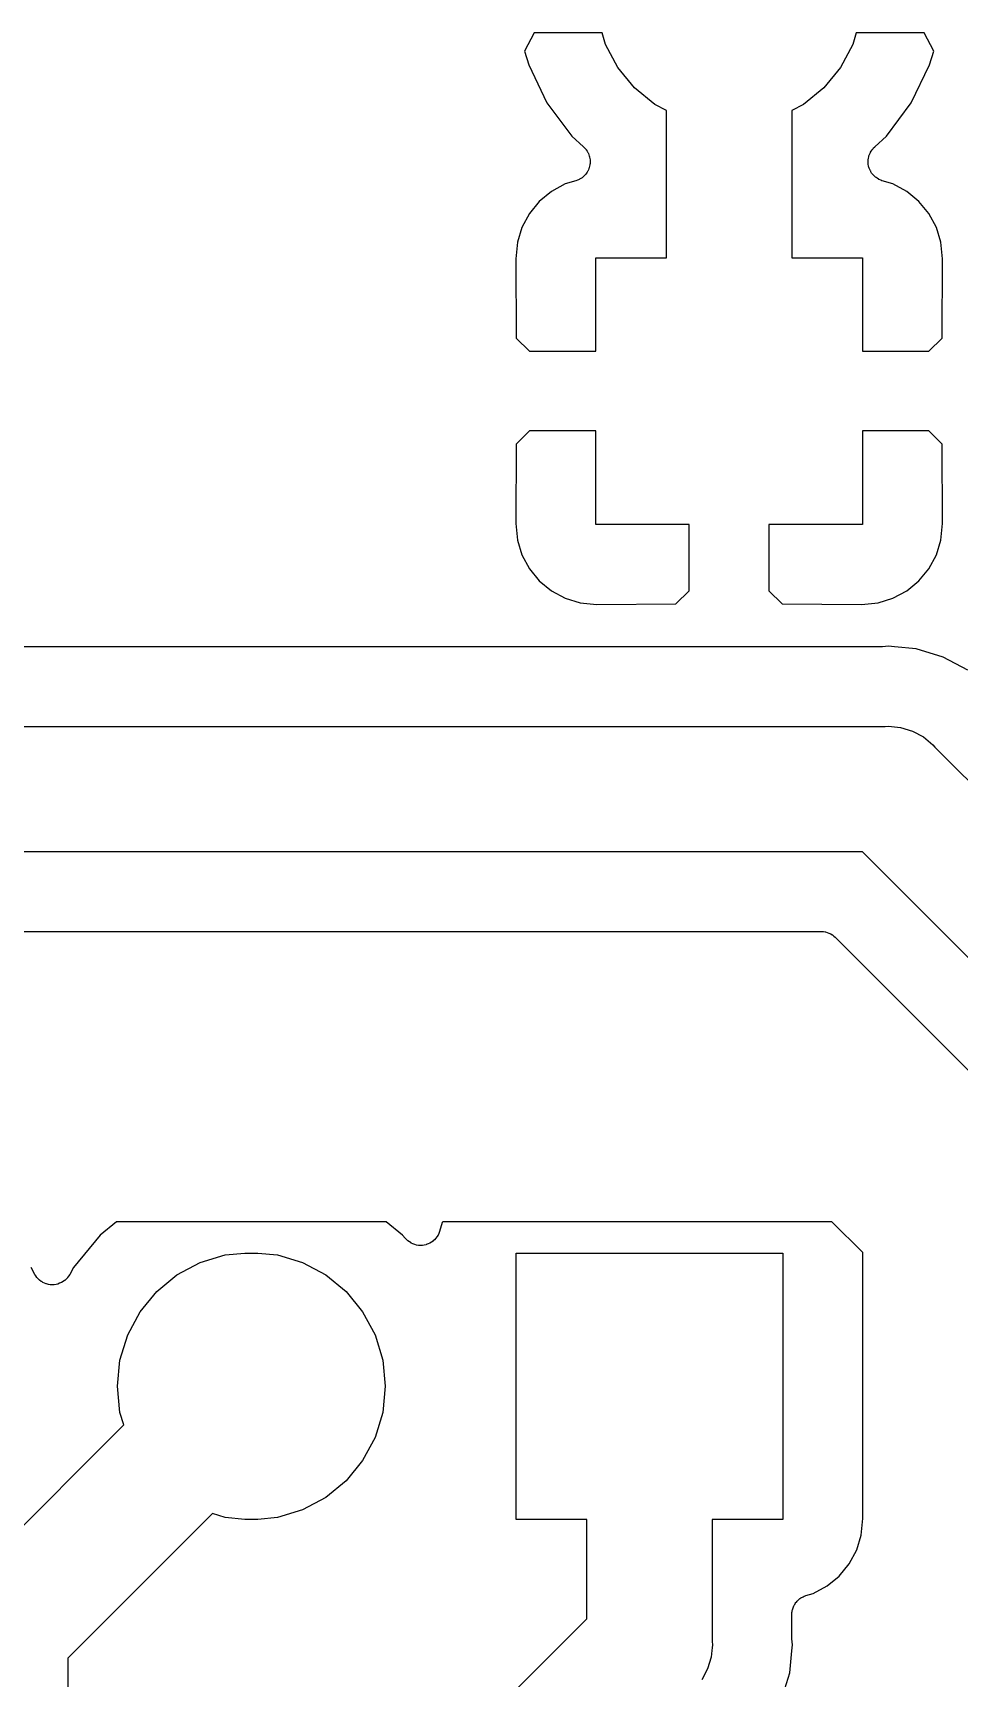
# Model space of a CAD drawing. Extents: x 77 to 164, y -183 to -59.
# Drawn here: x 134.5 to 140.41, y -160.61 to -150.11 of the extents above; entities that cross this region are included whole.
import ezdxf

# ---------------------------------------------------------------- set-up
doc = ezdxf.new("R2010")
doc.units = 0
doc.header["$MEASUREMENT"] = 0
doc.layers.add('BLACK', color=7, linetype='CONTINUOUS')

msp = doc.modelspace()

# ---------------------------------------------------------------- linework, layer by layer
at = {"layer": 'BLACK', "linetype": 'CONTINUOUS'}
for p, q in [((137.694, -150.114), (137.633, -150.23)), ((138.127, -150.114), (137.694, -150.114)), ((138.149, -150.187), (138.127, -150.114)), ((139.749, -150.114), (139.727, -150.187)), ((140.182, -150.114), (139.749, -150.114)), ((140.243, -150.23), (140.182, -150.114)), ((137.633, -150.23), (137.66, -150.318)), ((138.228, -150.335), (138.149, -150.187)), ((139.727, -150.187), (139.648, -150.335)), ((140.216, -150.318), (140.243, -150.23)), ((137.66, -150.318), (137.776, -150.561)), ((138.334, -150.464), (138.228, -150.335)), ((139.648, -150.335), (139.542, -150.464)), ((140.1, -150.561), (140.216, -150.318)), ((138.463, -150.57), (138.334, -150.464)), ((139.542, -150.464), (139.413, -150.57)), ((137.776, -150.561), (137.935, -150.774)), ((138.538, -150.61), (138.463, -150.57)), ((138.538, -151.55), (138.538, -150.61)), ((139.413, -150.57), (139.338, -150.61)), ((139.338, -150.61), (139.338, -151.55)), ((139.941, -150.774), (140.1, -150.561)), ((137.935, -150.774), (138.009, -150.842)), ((138.009, -150.842), (138.011, -150.843)), ((138.011, -150.843), (138.017, -150.85)), ((138.017, -150.85), (138.023, -150.856)), ((138.023, -150.856), (138.025, -150.859)), ((138.025, -150.859), (138.027, -150.861)), ((138.027, -150.861), (138.032, -150.869)), ((139.845, -150.868), (139.85, -150.86)), ((139.85, -150.86), (139.852, -150.858)), ((139.852, -150.858), (139.854, -150.855)), ((139.854, -150.855), (139.86, -150.848)), ((139.86, -150.848), (139.867, -150.842)), ((139.867, -150.842), (139.941, -150.774)), ((138.032, -150.869), (138.037, -150.877)), ((138.037, -150.877), (138.038, -150.88)), ((138.038, -150.88), (138.04, -150.883)), ((138.04, -150.883), (138.043, -150.892)), ((138.043, -150.892), (138.046, -150.9)), ((138.046, -150.9), (138.047, -150.903)), ((138.048, -150.964), (138.046, -150.973)), ((138.047, -150.903), (138.048, -150.906)), ((138.048, -150.906), (138.049, -150.915)), ((138.05, -150.956), (138.048, -150.964)), ((138.049, -150.915), (138.051, -150.924)), ((138.051, -150.949), (138.05, -150.952)), ((138.05, -150.952), (138.05, -150.956)), ((138.051, -150.924), (138.051, -150.928)), ((138.051, -150.928), (138.051, -150.931)), ((138.051, -150.931), (138.051, -150.94)), ((138.051, -150.94), (138.051, -150.949)), ((139.825, -150.923), (139.827, -150.914)), ((139.825, -150.926), (139.825, -150.923)), ((139.825, -150.929), (139.825, -150.926)), ((139.825, -150.938), (139.825, -150.929)), ((139.825, -150.947), (139.825, -150.938)), ((139.826, -150.951), (139.825, -150.947)), ((139.826, -150.954), (139.826, -150.951)), ((139.828, -150.963), (139.826, -150.954)), ((139.827, -150.914), (139.829, -150.905)), ((139.83, -150.972), (139.828, -150.963)), ((139.829, -150.905), (139.83, -150.901)), ((139.83, -150.898), (139.834, -150.89)), ((139.83, -150.901), (139.83, -150.898)), ((139.834, -150.89), (139.837, -150.881)), ((139.837, -150.881), (139.839, -150.878)), ((139.839, -150.878), (139.84, -150.875)), ((139.84, -150.875), (139.845, -150.868)), ((137.961, -151.058), (137.893, -151.078)), ((137.97, -151.054), (137.961, -151.058)), ((137.978, -151.051), (137.97, -151.054)), ((137.981, -151.049), (137.978, -151.051)), ((137.984, -151.048), (137.981, -151.049)), ((137.992, -151.043), (137.984, -151.048)), ((138, -151.038), (137.992, -151.043)), ((138.002, -151.036), (138, -151.038)), ((138.005, -151.034), (138.002, -151.036)), ((138.011, -151.028), (138.005, -151.034)), ((138.018, -151.022), (138.011, -151.028)), ((138.02, -151.019), (138.018, -151.022)), ((138.022, -151.017), (138.02, -151.019)), ((138.028, -151.009), (138.022, -151.017)), ((138.033, -151.002), (138.028, -151.009)), ((138.034, -150.999), (138.033, -151.002)), ((138.036, -150.996), (138.034, -150.999)), ((138.04, -150.988), (138.036, -150.996)), ((138.044, -150.98), (138.04, -150.988)), ((138.045, -150.976), (138.044, -150.98)), ((138.046, -150.973), (138.045, -150.976)), ((139.831, -150.975), (139.83, -150.972)), ((139.832, -150.978), (139.831, -150.975)), ((139.835, -150.986), (139.832, -150.978)), ((139.839, -150.995), (139.835, -150.986)), ((139.841, -150.997), (139.839, -150.995)), ((139.842, -151), (139.841, -150.997)), ((139.847, -151.008), (139.842, -151)), ((139.852, -151.015), (139.847, -151.008)), ((139.855, -151.018), (139.852, -151.015)), ((139.857, -151.02), (139.855, -151.018)), ((139.863, -151.027), (139.857, -151.02)), ((139.87, -151.033), (139.863, -151.027)), ((139.872, -151.035), (139.87, -151.033)), ((139.875, -151.037), (139.872, -151.035)), ((139.883, -151.042), (139.875, -151.037)), ((139.89, -151.047), (139.883, -151.042)), ((139.893, -151.049), (139.89, -151.047)), ((139.896, -151.05), (139.893, -151.049)), ((139.905, -151.053), (139.896, -151.05)), ((139.913, -151.057), (139.905, -151.053)), ((139.915, -151.058), (139.913, -151.057)), ((139.983, -151.078), (139.915, -151.058)), ((137.804, -151.126), (137.727, -151.189)), ((137.893, -151.078), (137.804, -151.126)), ((140.072, -151.126), (139.983, -151.078)), ((140.149, -151.189), (140.072, -151.126)), ((137.664, -151.266), (137.616, -151.355)), ((137.727, -151.189), (137.664, -151.266)), ((140.212, -151.266), (140.149, -151.189)), ((140.26, -151.355), (140.212, -151.266)), ((137.616, -151.355), (137.587, -151.45)), ((140.289, -151.45), (140.26, -151.355)), ((137.587, -151.45), (137.577, -151.556)), ((140.299, -151.556), (140.289, -151.45)), ((137.577, -151.556), (137.58, -152.061)), ((138.088, -152.146), (138.088, -151.55)), ((138.088, -151.55), (138.538, -151.55)), ((139.338, -151.55), (139.788, -151.55)), ((139.788, -151.55), (139.788, -152.146)), ((140.296, -152.061), (140.299, -151.556)), ((137.58, -152.061), (137.664, -152.146)), ((140.212, -152.146), (140.296, -152.061)), ((137.664, -152.146), (138.088, -152.146)), ((139.788, -152.146), (140.212, -152.146)), ((137.58, -152.739), (137.577, -153.244)), ((137.664, -152.654), (137.58, -152.739)), ((138.088, -152.654), (137.664, -152.654)), ((138.088, -153.25), (138.088, -152.654)), ((139.788, -152.654), (139.788, -153.25)), ((140.212, -152.654), (139.788, -152.654)), ((140.296, -152.739), (140.212, -152.654)), ((140.299, -153.244), (140.296, -152.739)), ((137.577, -153.244), (137.587, -153.35)), ((138.684, -153.25), (138.088, -153.25)), ((138.684, -153.674), (138.684, -153.25)), ((139.788, -153.25), (139.192, -153.25)), ((139.192, -153.25), (139.192, -153.674)), ((140.289, -153.35), (140.299, -153.244)), ((137.587, -153.35), (137.616, -153.445)), ((140.26, -153.445), (140.289, -153.35)), ((137.616, -153.445), (137.664, -153.534)), ((140.212, -153.534), (140.26, -153.445)), ((137.664, -153.534), (137.727, -153.611)), ((140.149, -153.611), (140.212, -153.534)), ((137.727, -153.611), (137.804, -153.674)), ((137.804, -153.674), (137.893, -153.722)), ((138.599, -153.758), (138.684, -153.674)), ((139.192, -153.674), (139.277, -153.758)), ((139.983, -153.722), (140.072, -153.674)), ((140.072, -153.674), (140.149, -153.611)), ((137.893, -153.722), (137.988, -153.751)), ((137.988, -153.751), (138.094, -153.761)), ((138.094, -153.761), (138.599, -153.758)), ((139.277, -153.758), (139.782, -153.761)), ((139.782, -153.761), (139.888, -153.751)), ((139.888, -153.751), (139.983, -153.722)), ((139.903, -154.032), (131.377, -154.032)), ((139.908, -154.031), (139.903, -154.032)), ((139.914, -154.032), (139.908, -154.031)), ((139.916, -154.031), (139.914, -154.032)), ((139.954, -154.028), (139.916, -154.031)), ((139.992, -154.031), (139.954, -154.028)), ((140.132, -154.045), (139.992, -154.031)), ((139.992, -154.031), (139.992, -154.031)), ((140.303, -154.097), (140.132, -154.045)), ((140.461, -154.181), (140.303, -154.097)), ((131.114, -154.54), (139.934, -154.54)), ((139.934, -154.54), (139.954, -154.538)), ((139.954, -154.538), (139.974, -154.54)), ((139.974, -154.54), (139.974, -154.54)), ((139.974, -154.54), (140.032, -154.546)), ((140.032, -154.546), (140.108, -154.569)), ((140.108, -154.569), (140.177, -154.606)), ((140.177, -154.606), (140.238, -154.656)), ((140.238, -154.656), (140.251, -154.671)), ((140.251, -154.671), (141.747, -156.167)), ((139.788, -155.34), (130.968, -155.34)), ((141.078, -156.63), (139.788, -155.34)), ((130.999, -155.848), (139.525, -155.848)), ((139.525, -155.848), (139.526, -155.848)), ((139.526, -155.848), (139.526, -155.848)), ((139.526, -155.848), (139.526, -155.848)), ((139.526, -155.848), (139.527, -155.848)), ((139.527, -155.848), (139.539, -155.849)), ((139.539, -155.849), (139.55, -155.851)), ((139.55, -155.851), (139.551, -155.851)), ((139.551, -155.851), (139.552, -155.851)), ((139.552, -155.851), (139.563, -155.854)), ((139.563, -155.854), (139.574, -155.858)), ((139.574, -155.858), (139.575, -155.858)), ((139.575, -155.858), (139.575, -155.858)), ((139.575, -155.858), (139.586, -155.864)), ((139.586, -155.864), (139.596, -155.869)), ((139.596, -155.869), (139.596, -155.87)), ((139.596, -155.87), (139.597, -155.87)), ((139.597, -155.87), (139.606, -155.878)), ((139.606, -155.878), (139.615, -155.885)), ((139.615, -155.885), (140.533, -156.803)), ((134.925, -157.785), (134.755, -157.992)), ((135.029, -157.7), (134.925, -157.785)), ((136.751, -157.7), (135.029, -157.7)), ((136.855, -157.785), (136.751, -157.7)), ((136.871, -157.805), (136.855, -157.785)), ((137.081, -157.786), (137.074, -157.796)), ((137.086, -157.775), (137.081, -157.786)), ((137.081, -157.786), (137.081, -157.786)), ((137.081, -157.786), (137.081, -157.786)), ((137.091, -157.763), (137.086, -157.775)), ((137.108, -157.705), (137.091, -157.762)), ((137.091, -157.762), (137.091, -157.763)), ((137.091, -157.763), (137.091, -157.763)), ((137.091, -157.763), (137.091, -157.763)), ((137.091, -157.763), (137.091, -157.763)), ((137.111, -157.7), (137.108, -157.705)), ((139.594, -157.7), (137.111, -157.7)), ((139.79, -157.896), (139.594, -157.7)), ((136.88, -157.814), (136.871, -157.805)), ((136.889, -157.822), (136.88, -157.814)), ((136.889, -157.823), (136.889, -157.822)), ((136.899, -157.829), (136.889, -157.823)), ((136.889, -157.823), (136.889, -157.823)), ((136.909, -157.836), (136.899, -157.829)), ((136.91, -157.837), (136.909, -157.836)), ((136.909, -157.836), (136.909, -157.836)), ((136.921, -157.841), (136.91, -157.837)), ((136.932, -157.846), (136.921, -157.841)), ((136.944, -157.849), (136.932, -157.846)), ((136.932, -157.846), (136.932, -157.846)), ((136.932, -157.846), (136.932, -157.846)), ((136.956, -157.851), (136.944, -157.849)), ((136.957, -157.851), (136.956, -157.851)), ((136.956, -157.851), (136.956, -157.851)), ((136.969, -157.851), (136.957, -157.851)), ((136.981, -157.851), (136.969, -157.851)), ((136.982, -157.851), (136.981, -157.851)), ((136.981, -157.851), (136.981, -157.851)), ((136.993, -157.849), (136.982, -157.851)), ((137.005, -157.847), (136.993, -157.849)), ((137.006, -157.846), (137.005, -157.847)), ((137.017, -157.842), (137.006, -157.846)), ((137.006, -157.846), (137.006, -157.846)), ((137.028, -157.837), (137.017, -157.842)), ((137.029, -157.837), (137.028, -157.837)), ((137.039, -157.83), (137.029, -157.837)), ((137.029, -157.837), (137.029, -157.837)), ((137.049, -157.824), (137.039, -157.83)), ((137.058, -157.815), (137.049, -157.823)), ((137.049, -157.823), (137.049, -157.824)), ((137.049, -157.824), (137.049, -157.824)), ((137.067, -157.806), (137.058, -157.815)), ((137.074, -157.796), (137.067, -157.806)), ((137.067, -157.806), (137.067, -157.806)), ((137.067, -157.806), (137.067, -157.806)), ((139.791, -157.906), (139.79, -157.896)), ((134.508, -158.036), (134.485, -157.992)), ((134.755, -157.992), (134.732, -158.036)), ((135.415, -158.04), (135.563, -157.961)), ((135.563, -157.961), (135.723, -157.912)), ((135.723, -157.912), (135.848, -157.9)), ((135.848, -157.9), (135.932, -157.9)), ((135.932, -157.9), (136.057, -157.912)), ((136.057, -157.912), (136.217, -157.961)), ((136.217, -157.961), (136.365, -158.04)), ((137.58, -159.6), (137.58, -157.9)), ((137.58, -157.9), (139.28, -157.9)), ((139.28, -157.9), (139.28, -159.6)), ((139.791, -159.594), (139.791, -157.906)), ((134.515, -158.046), (134.508, -158.036)), ((134.521, -158.056), (134.515, -158.046)), ((134.522, -158.056), (134.521, -158.056)), ((134.53, -158.065), (134.522, -158.056)), ((134.522, -158.056), (134.522, -158.056)), ((134.539, -158.073), (134.53, -158.065)), ((134.539, -158.074), (134.539, -158.073)), ((134.549, -158.081), (134.539, -158.074)), ((134.539, -158.074), (134.539, -158.074)), ((134.559, -158.087), (134.549, -158.081)), ((134.56, -158.087), (134.559, -158.087)), ((134.56, -158.088), (134.56, -158.087)), ((134.571, -158.092), (134.56, -158.088)), ((134.582, -158.097), (134.571, -158.092)), ((134.583, -158.097), (134.582, -158.097)), ((134.582, -158.097), (134.582, -158.097)), ((134.595, -158.1), (134.583, -158.097)), ((134.606, -158.102), (134.595, -158.1)), ((134.607, -158.102), (134.606, -158.102)), ((134.619, -158.102), (134.607, -158.102)), ((134.607, -158.102), (134.607, -158.102)), ((134.631, -158.102), (134.619, -158.102)), ((134.632, -158.102), (134.631, -158.102)), ((134.644, -158.1), (134.632, -158.102)), ((134.632, -158.102), (134.632, -158.102)), ((134.656, -158.098), (134.644, -158.1)), ((134.667, -158.093), (134.656, -158.098)), ((134.656, -158.098), (134.656, -158.098)), ((134.656, -158.098), (134.656, -158.098)), ((134.679, -158.088), (134.667, -158.093)), ((134.689, -158.082), (134.679, -158.088)), ((134.679, -158.088), (134.679, -158.088)), ((134.679, -158.088), (134.679, -158.088)), ((134.699, -158.075), (134.689, -158.082)), ((134.7, -158.075), (134.699, -158.075)), ((134.708, -158.066), (134.7, -158.075)), ((134.7, -158.075), (134.7, -158.075)), ((134.717, -158.058), (134.708, -158.066)), ((134.724, -158.047), (134.717, -158.057)), ((134.717, -158.057), (134.717, -158.057)), ((134.717, -158.057), (134.717, -158.058)), ((134.731, -158.037), (134.724, -158.047)), ((134.732, -158.036), (134.731, -158.037)), ((134.731, -158.037), (134.731, -158.037)), ((134.731, -158.037), (134.731, -158.037)), ((134.731, -158.037), (134.731, -158.037)), ((135.286, -158.146), (135.415, -158.04)), ((136.365, -158.04), (136.494, -158.146)), ((135.18, -158.275), (135.286, -158.146)), ((136.494, -158.146), (136.6, -158.275)), ((135.101, -158.423), (135.18, -158.275)), ((136.6, -158.275), (136.679, -158.423)), ((135.052, -158.583), (135.101, -158.423)), ((136.679, -158.423), (136.728, -158.583)), ((135.036, -158.75), (135.052, -158.583)), ((136.728, -158.583), (136.744, -158.75)), ((135.052, -158.917), (135.036, -158.75)), ((136.744, -158.75), (136.728, -158.917)), ((135.077, -158.997), (135.052, -158.917)), ((136.728, -158.917), (136.679, -159.077)), ((134.051, -160.023), (135.077, -158.997)), ((136.679, -159.077), (136.6, -159.225)), ((136.6, -159.225), (136.494, -159.354)), ((136.494, -159.354), (136.365, -159.46)), ((136.365, -159.46), (136.217, -159.539)), ((135.643, -159.563), (134.72, -160.486)), ((135.723, -159.588), (135.643, -159.563)), ((136.217, -159.539), (136.057, -159.588)), ((135.848, -159.6), (135.723, -159.588)), ((135.932, -159.6), (135.848, -159.6)), ((136.057, -159.588), (135.932, -159.6)), ((138.03, -159.6), (137.58, -159.6)), ((138.03, -160.234), (138.03, -159.6)), ((139.28, -159.6), (138.83, -159.6)), ((138.83, -159.6), (138.83, -160.38)), ((139.781, -159.7), (139.791, -159.594)), ((139.752, -159.795), (139.781, -159.7)), ((139.641, -159.961), (139.704, -159.884)), ((139.704, -159.884), (139.752, -159.795)), ((139.564, -160.024), (139.641, -159.961)), ((139.39, -160.105), (139.395, -160.101)), ((139.395, -160.101), (139.4, -160.099)), ((139.4, -160.099), (139.405, -160.095)), ((139.405, -160.095), (139.411, -160.093)), ((139.411, -160.093), (139.417, -160.09)), ((139.417, -160.09), (139.423, -160.088)), ((139.423, -160.088), (139.428, -160.086)), ((139.428, -160.086), (139.475, -160.072)), ((139.475, -160.072), (139.564, -160.024)), ((139.338, -160.206), (139.339, -160.2)), ((139.338, -160.207), (139.338, -160.206)), ((139.338, -160.349), (139.338, -160.207)), ((139.339, -160.194), (139.34, -160.188)), ((139.339, -160.2), (139.339, -160.194)), ((139.34, -160.188), (139.341, -160.181)), ((139.341, -160.181), (139.342, -160.176)), ((139.342, -160.176), (139.344, -160.17)), ((139.344, -160.17), (139.346, -160.164)), ((139.346, -160.164), (139.348, -160.157)), ((139.348, -160.157), (139.351, -160.152)), ((139.351, -160.152), (139.353, -160.147)), ((139.353, -160.147), (139.357, -160.142)), ((139.357, -160.142), (139.36, -160.136)), ((139.36, -160.136), (139.364, -160.131)), ((139.364, -160.131), (139.367, -160.127)), ((139.367, -160.127), (139.372, -160.122)), ((139.372, -160.122), (139.376, -160.117)), ((139.376, -160.117), (139.381, -160.113)), ((139.381, -160.113), (139.385, -160.109)), ((139.385, -160.109), (139.39, -160.105)), ((136.591, -161.673), (138.03, -160.234)), ((138.83, -160.38), (138.832, -160.4)), ((138.832, -160.4), (138.83, -160.42)), ((139.339, -160.354), (139.338, -160.349)), ((139.338, -160.36), (139.339, -160.354)), ((139.339, -160.362), (139.338, -160.36)), ((139.342, -160.4), (139.339, -160.362)), ((139.339, -160.438), (139.342, -160.4)), ((134.72, -160.486), (134.72, -167.215)), ((138.824, -160.478), (138.801, -160.554)), ((138.828, -160.436), (138.824, -160.478)), ((138.83, -160.42), (138.828, -160.436)), ((139.325, -160.578), (139.339, -160.438)), ((139.339, -160.438), (139.339, -160.438)), ((138.801, -160.554), (138.764, -160.623)), ((139.273, -160.749), (139.325, -160.578))]:
    msp.add_line(p, q, dxfattribs=at)

doc.saveas('drawing.dxf')
